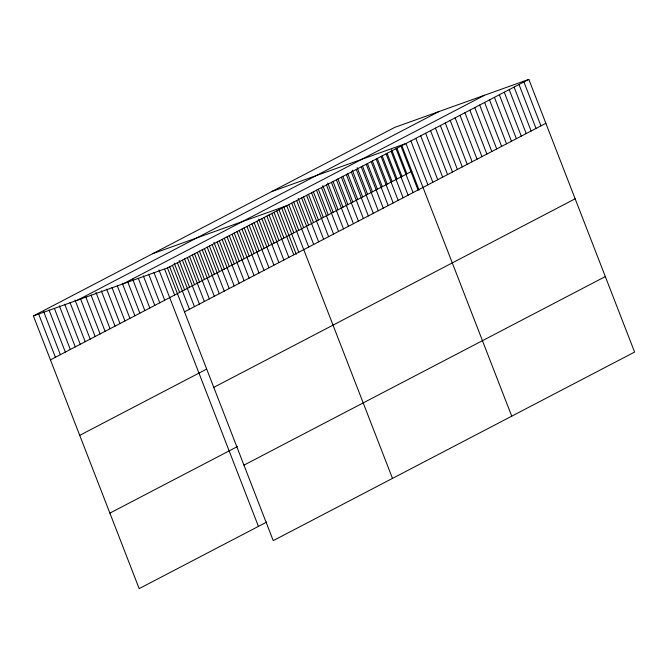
<?xml version="1.0" encoding="UTF-8"?>
<svg xmlns="http://www.w3.org/2000/svg" width="668" height="668" viewBox="0 0 668 668"><rect width="100%" height="100%" fill="white"/><g stroke="black" fill="none" stroke-linecap="round" stroke-linejoin="round"><path stroke-width="1" d="M266.699 522.075L139.169 588.617L33.4 315.931L394.771 127.371L528.831 79.383L634.6 352.069L273.229 540.629L167.459 267.943L528.831 79.383M77.638 300.091L439.01 111.539M123.221 283.775L484.592 95.223M50.434 359.852L411.805 171.292M184.493 311.856L545.865 123.304M79.717 435.344L206.42 369.229M213.777 387.356L575.148 198.797M109.886 513.124L237.424 446.575M243.945 465.137L605.317 276.577M271.901 191.482L405.969 143.495L511.738 416.181M152.655 253.706L286.714 205.719L392.483 478.405M33.4 315.931L167.459 267.943M523.921 81.947L540.955 125.868M519.003 84.51L536.037 128.431M514.084 87.074L531.127 130.995M509.175 89.637L526.209 133.558M504.256 92.201L521.29 136.122M499.347 94.772L516.381 138.685M494.429 97.336L511.463 141.249M489.519 99.899L506.553 143.82M484.601 102.463L501.635 146.384M479.682 105.026L496.716 148.947M474.773 107.59L491.807 151.511M469.855 110.153L486.889 154.074M464.945 112.717L481.979 156.638M460.027 115.28L477.061 159.201M455.108 117.852L472.151 161.765M450.199 120.415L467.233 164.328M445.28 122.979L462.314 166.9M440.371 125.542L457.405 169.463M435.452 128.106L452.486 172.027M430.543 130.669L447.577 174.59M425.625 133.233L442.659 177.154M420.706 135.796L437.749 179.717M415.797 138.368L432.831 182.28M410.878 140.931L427.912 184.844M401.81 145.515L419.128 190.163M401 146.083L418.034 190.004M396.892 148.079L406.887 173.855M396.032 148.68L413.066 192.593M391.607 149.69L401.977 176.419M391.056 151.269L408.098 195.19M387.064 153.206L397.059 178.982M386.087 153.865L403.13 197.778M382.146 155.769L392.149 181.546M381.119 156.454L398.153 200.375M377.236 158.333L387.231 184.117M376.151 159.051L393.185 202.963M372.318 160.896L382.321 186.681M371.183 161.639L388.217 205.56M367.4 163.46L377.403 189.244M366.214 164.236L383.248 208.149M362.49 166.031L372.485 191.808M361.246 166.825L378.28 210.746M357.205 167.635L367.575 194.371M356.278 169.422L373.312 213.334M352.286 170.198L362.657 196.935M351.31 172.01L368.344 215.931M347.744 173.722L357.747 199.498M346.341 174.607L363.375 218.519M342.834 176.285L352.829 202.062M341.373 177.195L358.407 221.116M337.916 178.849L347.911 204.625M336.405 179.792L353.439 223.705M332.998 181.412L343.001 207.197M331.437 182.381L348.471 226.302M327.721 183.024L338.083 209.76M326.468 184.978L343.502 228.89M322.803 185.587L333.173 212.324M321.492 187.566L338.534 231.487M318.26 189.111L328.255 214.887M316.523 190.163L333.566 234.076M313.342 191.674L323.345 217.451M311.555 192.751L328.589 236.672M308.432 194.238L318.427 220.014M306.587 195.348L323.621 239.261M303.514 196.801L313.509 222.578M301.619 197.937L318.653 241.858M298.229 198.413L308.599 225.141M296.65 200.534L313.684 244.446M293.686 201.928L303.681 227.704M291.682 203.122L308.716 247.043M288.768 204.492L298.771 230.276M283.858 207.055L293.853 232.84M281.746 208.307L298.78 252.228M278.94 209.627L296.258 254.274M276.777 210.904L293.811 254.817M273.972 212.215L283.967 237.992M271.809 213.493L288.843 257.414M269.004 214.812L278.999 240.589M266.841 216.09L283.875 260.002M264.035 217.401L274.03 243.177M261.873 218.678L278.907 262.599M258.691 219.037L269.062 245.774M256.904 221.275L273.938 265.188M254.099 222.586L264.094 248.362M251.928 223.864L268.97 267.784M249.131 225.183L259.126 250.959M246.96 226.46L264.002 270.373M244.162 227.771L254.157 253.548M241.991 229.049L259.025 272.97M239.194 230.368L249.189 256.145M237.023 231.646L254.057 275.558M234.218 232.957L244.221 258.733M232.055 234.234L249.089 278.155M229.249 235.554L239.253 261.33M227.087 236.831L244.121 280.744M224.281 238.142L234.284 263.918M222.118 239.42L239.152 283.341M219.313 240.739L229.316 266.515M217.15 242.016L234.184 285.929M213.977 242.375L224.348 269.104M212.182 244.605L229.216 288.526M209.376 245.924L219.38 271.701M207.214 247.202L224.248 291.114M204.408 248.513L214.403 274.289M202.245 249.79L219.279 293.711M199.44 251.11L209.435 276.886M197.277 252.387L214.311 296.3M194.471 253.698L204.466 279.474M192.309 254.976L209.343 298.897M189.503 256.295L199.498 282.071M187.341 257.572L204.375 301.485M184.535 258.883L194.53 284.66M182.364 260.161L199.406 304.082M179.191 260.52L189.562 287.257M177.396 262.758L194.438 306.67M174.223 263.117L184.593 289.845M172.427 265.346L189.462 309.267M169.63 266.666L179.625 292.442M164.654 269.254L174.657 295.031M158.951 269.939L258.424 526.392M153.982 272.527L164.72 300.216M148.638 274.164L159.752 302.813M143.303 275.809L154.784 305.401M138.334 278.397L149.816 307.998M132.623 279.082L144.839 310.587M127.655 281.671L139.871 313.183M122.311 283.315L134.903 315.772M117.343 285.904L129.934 318.369M112.007 287.541L124.966 320.957M106.663 289.177L119.998 323.554M101.327 290.822L115.03 326.143M95.992 292.459L110.061 328.739M91.023 295.047L105.093 331.328M85.679 296.684L100.125 333.925M80.344 298.329L95.157 336.513M75 299.965L90.188 339.11M70.031 302.554L85.22 341.699M64.696 304.19L80.252 344.296M59.352 305.835L75.275 346.884M54.384 308.424L70.307 349.481M49.048 310.061L65.339 352.069M43.704 311.697L60.37 354.666M38.368 313.334L55.402 357.255"/></g></svg>
